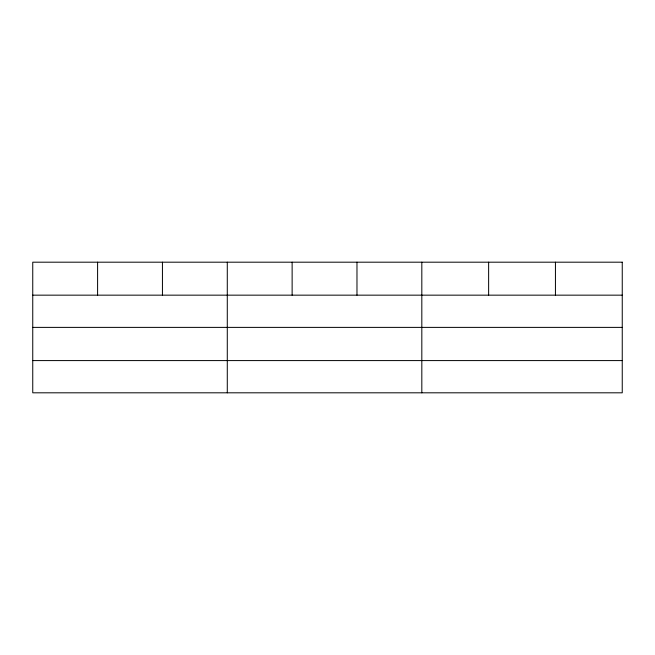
<?xml version="1.0" encoding="UTF-8"?>
<svg xmlns="http://www.w3.org/2000/svg" width="655" height="655" viewBox="0 0 655 655"><rect width="100%" height="100%" fill="white"/><g stroke="black" fill="none" stroke-linecap="round" stroke-linejoin="round"><path stroke-width="0.98" d="M32.75 295.159L622.25 295.159M32.75 327.385L622.25 327.385M32.75 360.586L622.25 360.586M555.44 262.188L555.44 295.159M488.63 262.188L488.63 295.159M421.82 262.188L421.82 392.812M356.975 262.188L356.975 295.159M292.13 262.188L292.13 295.159M227.285 262.188L227.285 392.812M162.44 262.188L162.44 295.159M97.595 262.188L97.595 295.159M622.25 262.188L32.75 262.188L32.75 392.812L622.25 392.812L622.25 262.188"/></g></svg>
